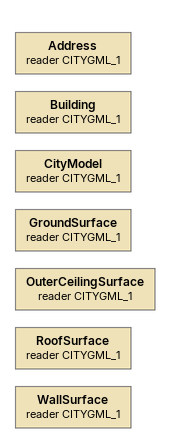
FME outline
Address (reader CITYGML_1)
Building (reader CITYGML_1)
CityModel (reader CITYGML_1)
GroundSurface (reader CITYGML_1)
OuterCeilingSurface (reader CITYGML_1)
RoofSurface (reader CITYGML_1)
WallSurface (reader CITYGML_1)
